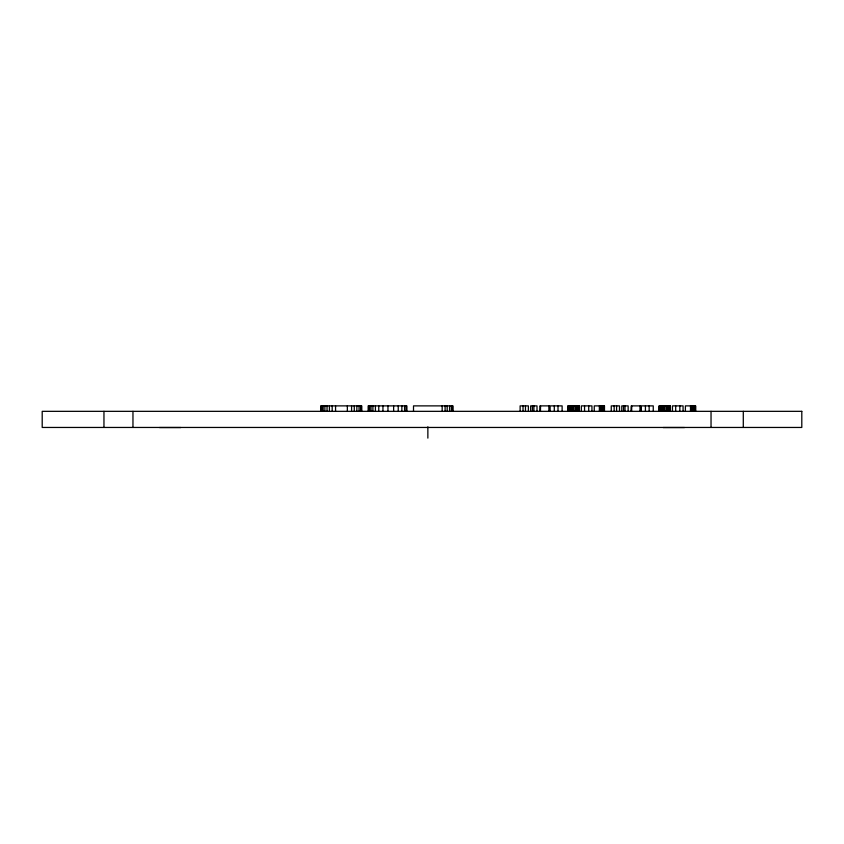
<?xml version="1.0" encoding="UTF-8"?>
<svg xmlns="http://www.w3.org/2000/svg" width="844" height="844" viewBox="0 0 844 844"><rect width="100%" height="100%" fill="white"/><g stroke="black" fill="none" stroke-linecap="round" stroke-linejoin="round"><path stroke-width="1.27" d="M540.139 405.88L549.381 405.88M159.484 427.549L180.806 427.549M663.194 427.549L684.516 427.549M743.29 411.334L743.29 427.454M711.038 411.334L711.038 427.454M695.593 411.334L695.593 405.88L685.391 405.88L685.391 411.334M695.53 405.88L695.498 411.334M695.329 405.88L695.192 411.334M694.707 405.88L694.707 411.334M694.074 405.88L694.074 411.334M693.325 405.88L693.325 411.334M692.523 405.88L692.523 411.334M691.458 405.88L691.458 411.334M690.487 405.88L690.487 411.334M683.07 411.334L683.07 405.88L672.468 405.88L672.468 411.334M679.842 405.88L679.842 411.334M675.685 405.88L675.685 411.334M670.41 411.334L670.41 405.88L659.122 405.88L659.122 411.334M670.263 405.88L670.263 411.334M669.883 405.88L669.883 411.334M668.976 405.88L668.976 411.334M667.72 405.88L667.72 411.334M666.443 405.88L666.443 411.334M664.945 405.88L664.945 411.334M664.006 405.88L664.006 411.334M663.152 405.88L663.152 411.334M662.403 405.88L662.403 411.334M661.728 405.88L661.728 411.334M661.147 405.88L661.147 411.334M660.63 405.88L660.63 411.334M660.177 405.88L660.177 411.334M659.797 405.88L659.797 411.334M659.533 405.88L659.502 411.334M659.301 405.88L659.291 411.334M653.256 411.334L653.256 405.88L641.24 405.88L641.24 411.334M649.141 405.88L649.141 411.334M645.428 405.88L645.428 411.334M640.512 411.334L640.512 405.88L631.27 405.88L631.27 411.334M640.438 405.88L640.438 411.334M640.301 405.88L640.29 411.334M631.586 411.334L631.586 405.88L631.386 411.334M628.147 411.334L628.147 405.88L621.785 405.88L621.785 411.334M625.024 405.88L625.024 411.334M623.558 405.88L623.558 411.334M619.507 411.334L619.507 405.88L611.256 405.88L611.256 411.334M616.595 405.88L616.595 411.334M614.158 405.88L614.158 411.334M604.462 411.334L604.462 405.88L594.26 405.88L594.26 411.334M604.399 405.88L604.367 411.334M604.198 405.88L604.198 411.334M604.061 405.88L604.061 411.334M603.576 405.88L603.576 411.334M602.943 405.88L602.943 411.334M602.194 405.88L602.194 411.334M601.392 405.88L601.392 411.334M600.327 405.88L600.327 411.334M599.356 405.88L599.356 411.334M591.939 411.334L591.939 405.88L581.337 405.88L581.337 411.334M588.711 405.88L588.711 411.334M584.554 405.88L584.554 411.334M579.279 411.334L579.279 405.88L567.98 405.88L568.033 411.334M579.132 405.88L579.132 411.334M578.752 405.88L578.752 411.334M577.845 405.88L577.845 411.334M576.589 405.88L576.589 411.334M575.313 405.88L575.313 411.334M573.814 405.88L573.814 411.334M572.876 405.88L572.876 411.334M572.021 405.88L572.021 411.334M571.261 405.88L571.261 411.334M570.597 405.88L570.597 411.334M570.016 405.88L570.016 411.334M569.5 405.88L569.5 411.334M569.046 405.88L569.046 411.334M568.666 405.88L568.666 411.334M568.17 405.88L568.16 411.334M562.125 411.334L562.125 405.88L550.109 405.88L550.109 411.334M558.011 405.88L558.011 411.334M554.297 405.88L554.297 411.334M549.307 405.88L549.381 411.334M549.17 405.88L549.149 411.334M540.255 405.88L540.139 411.334M537.006 411.334L537.006 405.88L530.654 405.88L530.654 411.334M533.893 405.88L533.893 411.334M532.427 405.88L532.427 411.334M528.376 411.334L528.376 405.88L520.126 405.88L520.126 411.334M525.464 405.88L525.464 411.334M523.027 405.88L523.027 411.334M452.933 411.334L452.933 405.88L413.507 405.88L413.507 411.334M452.542 405.88L452.542 411.334M451.392 405.88L451.392 411.334M449.567 405.88L449.567 411.334M447.172 405.88L447.172 411.334M445.094 405.88L445.094 411.334M442.172 405.88L442.172 411.334M427.866 426.832L427.866 438.12M406.85 411.334L406.85 405.88L368.153 405.88L368.153 411.334M406.428 405.88L406.428 411.334M406.281 405.88L406.281 411.334M404.582 405.88L404.582 411.334M401.86 405.88L401.86 411.334M398.241 405.88L398.241 411.334M393.631 405.88L393.631 411.334M387.966 405.88L387.966 411.334M382.944 405.88L382.944 411.334M378.756 405.88L378.756 411.334M375.411 405.88L375.411 411.334M372.9 405.88L372.9 411.334M371.033 405.88L371.033 411.334M369.619 405.88L369.619 411.334M368.659 405.88L368.659 411.334M361.728 411.334L361.728 405.88L320.857 405.88L320.857 411.334M361.432 405.88L361.432 411.334M360.546 405.88L360.546 411.334M359.038 405.88L359.038 411.334M356.854 405.88L356.854 411.334M354.28 405.88L354.28 411.334M351.579 405.88L351.579 411.334M347.348 405.88L347.348 411.334M335.564 405.88L335.564 411.334M332.177 405.88L332.177 411.334M329.403 405.88L329.403 411.334M327.039 405.88L327.039 411.334M324.877 405.88L324.877 411.334M323.157 405.88L323.157 411.334M322.07 405.88L322.07 411.334M321.163 405.88L321.163 411.334M132.962 411.334L132.962 427.454M103.96 411.334L103.96 427.454M801.8 411.334L42.2 411.334L42.2 427.454L801.8 427.454L801.8 411.334M568.402 411.334L568.402 405.88L568.371 411.334M540.455 411.334L540.455 405.88L540.36 411.334"/></g></svg>
